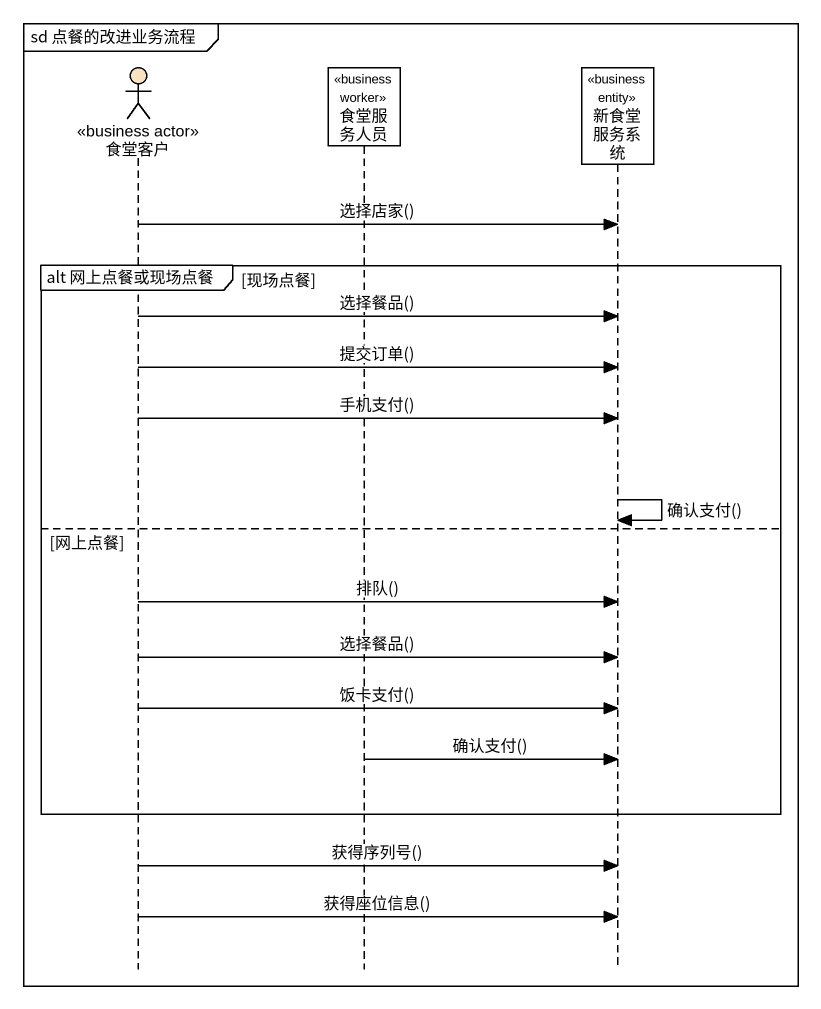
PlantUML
@startuml
mainframe sd 点餐的改进业务流程
hide footbox
actor 食堂客户 <<business actor>> #F8E2C1
participant 食堂服务人员 <<business worker>>
participant 新食堂服务系统 <<business entity>>

食堂客户 -> 新食堂服务系统 : 选择店家()
group alt 网上点餐或现场点餐 [现场点餐]
  食堂客户 -> 新食堂服务系统 : 选择餐品()
  食堂客户 -> 新食堂服务系统 : 提交订单()
  食堂客户 -> 新食堂服务系统 : 手机支付()
  新食堂服务系统 -> 新食堂服务系统 : 确认支付()
else 网上点餐
  食堂客户 -> 新食堂服务系统 : 排队()
  食堂客户 -> 新食堂服务系统 : 选择餐品()
  食堂客户 -> 新食堂服务系统 : 饭卡支付()
  食堂服务人员 -> 新食堂服务系统 : 确认支付()
end
食堂客户 -> 新食堂服务系统 : 获得序列号()
食堂客户 -> 新食堂服务系统 : 获得座位信息()
@enduml
